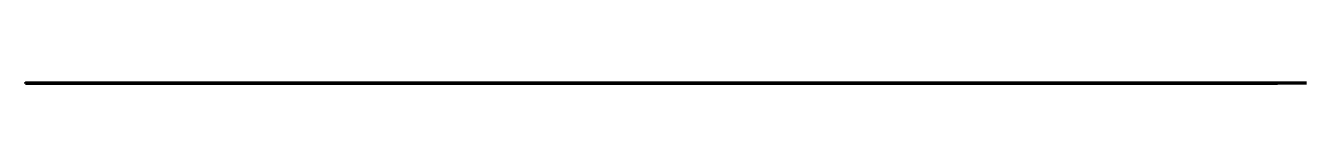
# Model space of a CAD drawing. Header units: millimetres. Extents: x 0 to 178, y 0 to 0.
import ezdxf

# ---------------------------------------------------------------- set-up
doc = ezdxf.new("R2010")
doc.units = ezdxf.units.MM
doc.layers.add('Vista superior', color=1, linetype='Continuous', lineweight=100)

msp = doc.modelspace()

# ---------------------------------------------------------------- linework, layer by layer
at = {"layer": 'Vista superior'}
msp.add_line((178, 0), (89, 0), dxfattribs=at)
at = {"layer": 'Vista superior', "extrusion": (0, -1, 0)}
msp.add_lwpolyline([(0, 0), (0, -46), (174, -46), (174, 0)], close=True, dxfattribs=at)

doc.saveas('drawing.dxf')
